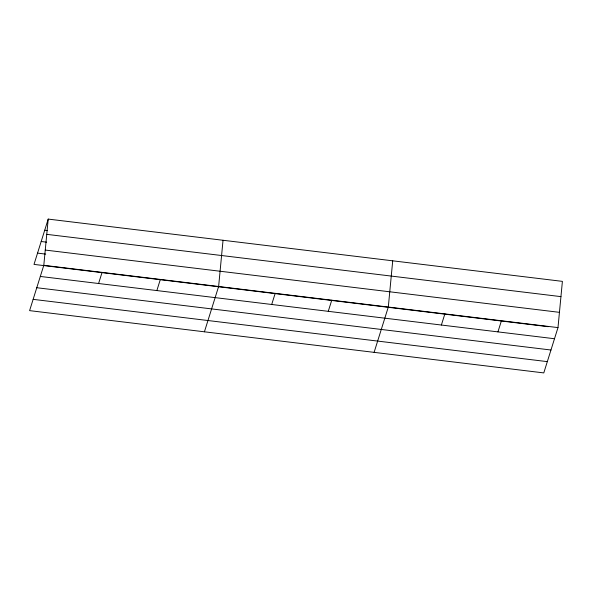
<?xml version="1.0" encoding="UTF-8"?>
<svg xmlns="http://www.w3.org/2000/svg" width="592" height="592" viewBox="0 0 592 592"><rect width="100%" height="100%" fill="white"/><g stroke="black" fill="none" stroke-linecap="round" stroke-linejoin="round"><path stroke-width="0.89" d="M43.801 265.312L48.211 219.092L562.4 281.37L557.99 327.598L543.789 372.908L29.6 310.63L43.801 265.312L557.99 327.598M223.036 240.263L218.626 286.491L204.425 331.801M392.718 260.82L388.308 307.041L374.107 352.358M48.211 219.092L34.01 264.402L548.199 326.688M98.583 283.509L102.076 272.372M156.858 290.568L160.351 279.431M271.698 304.48L275.184 293.343M328.257 311.333L331.749 300.188M441.38 325.03L444.866 313.893M497.939 331.883L501.431 320.746M44.718 230.229L47.449 230.554M46.753 234.343L560.942 296.629M41.188 241.506L46.65 242.165M45.258 250.061L559.447 312.339M37.54 253.124L45.739 254.116M40.308 276.449L554.504 338.735M36.778 287.727L550.967 350.013M33.137 299.352L547.326 361.631"/></g></svg>
